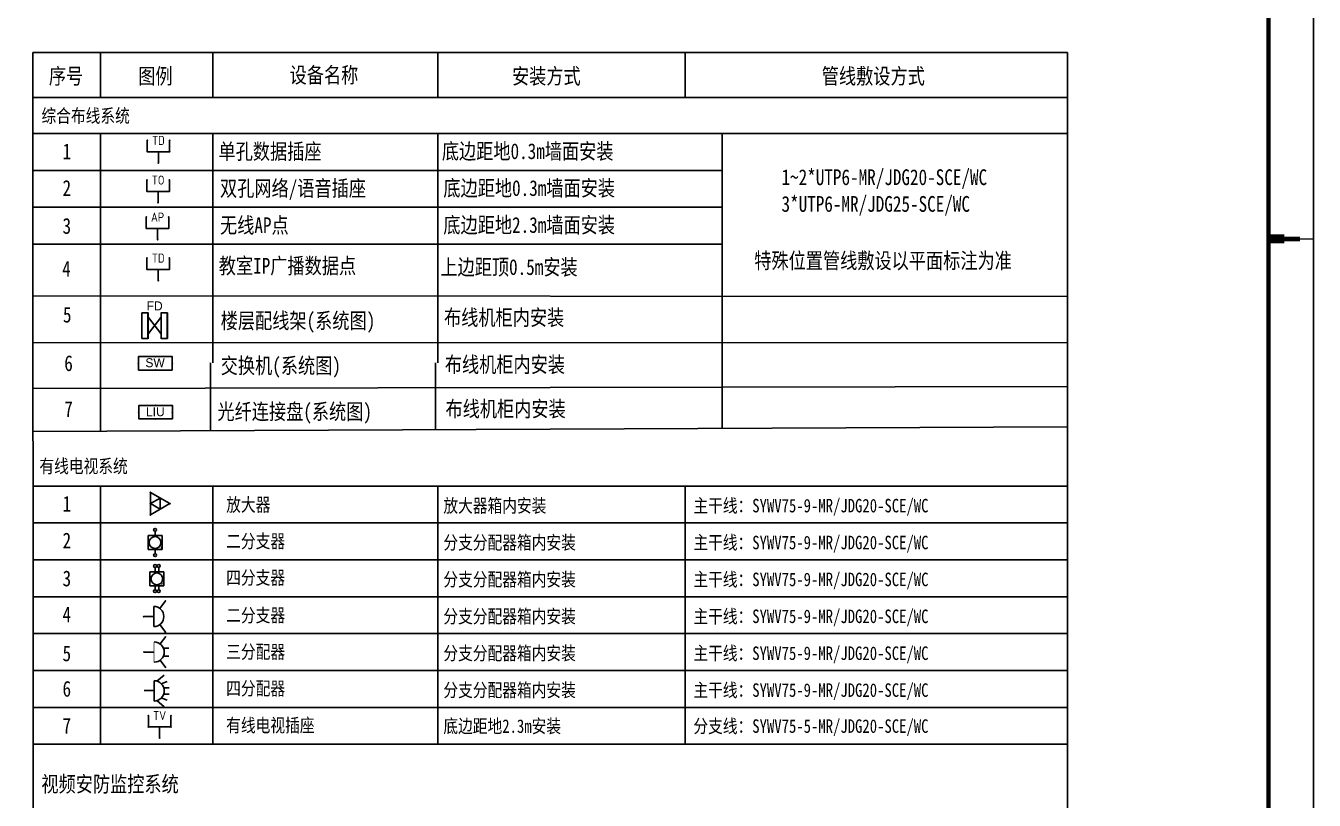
# Model space of a CAD drawing. Extents: x 196430 to 818205, y 904526 to 1974626.
# Drawn here: x 348905 to 377556, y 1798810 to 1816021 of the extents above; entities that cross this region are included whole.
import ezdxf
from ezdxf.enums import TextEntityAlignment as Align

# ---------------------------------------------------------------- set-up
doc = ezdxf.new("R2010")
doc.units = 0
doc.header["$LTSCALE"] = 1000
doc.header["$MEASUREMENT"] = 0
doc.linetypes.add('CONTINOUS', pattern=[0])
doc.linetypes.add('HIDDEN', pattern=[0.375, 0.25, -0.125])
for name, color, linetype in [('02.设计说明及图例$0$0弱电-安防', 1, 'Continuous'), ('02.设计说明及图例$0$0弱电-有线', 4, 'Continuous'), ('0弱电-BA', 7, 'Continuous'), ('0弱电-布线', 3, 'Continuous'), ('0弱电-排队叫号', 7, 'Continuous'), ('0弱电-智能卡', 7, 'Continuous'), ('0弱电-有线', 4, 'Continuous'), ('A', 3, 'Continuous'), ('DIAN', 3, 'Continuous'), ('DQ', 211, 'Continuous'), ('EQUIP-电视', 3, 'Continuous'), ('EQUIP-通讯', 3, 'Continuous'), ('FRAME', 7, 'Continuous'), ('lpsz', 181, 'Continuous'), ('T', 3, 'Continuous'), ('安泰智能照明', 4, 'Continuous')]:
    doc.layers.add(name, color=color, linetype=linetype)
doc.styles.add('-黑体', font='simhei.ttf', dxfattribs={"width": 0.8})
doc.styles.add('02.设计说明及图例$0$宋体2', font='', dxfattribs={"width": 0.8})
doc.styles.add('_TEL_ATTDEF', font='GBENOR', dxfattribs={"width": 0.8, "height": 3, "bigfont": 'GBCBIG'})
doc.styles.add('_TEL_DIM', font='chmltxt.shx', dxfattribs={"width": 0.7, "height": 3.5, "bigfont": 'chmlhz.shx'})
doc.styles.get("Standard").update_dxf_attribs({"font": 'gbenor.shx', "bigfont": 'gbcbig.shx'})
doc.styles.add('宋体2', font='', dxfattribs={"width": 0.8})
doc.styles.get('02.设计说明及图例$0$宋体2').set_extended_font_data('SimSun')
doc.styles.get('宋体2').set_extended_font_data('SimSun')

# ---------------------------------------------------------------- blocks, each defined once
blk = doc.blocks.new('$equip$00002690')
at = {"linetype": 'Continuous'}
for p, q in [((0.9, 0.45), (1.213, 0.871)), ((0, 0), (0.562, 0)), ((0.562, 0.562), (0.562, -0.562)), ((0.9, -0.45), (1.213, -0.871))]:
    blk.add_line(p, q, dxfattribs=at)
at = {"const_width": 0.04}
blk.add_lwpolyline([(0.574, -0.562, 1), (0.574, 0.563), (0.574, -0.562)], format="xyb", close=True, dxfattribs=at)
blk.add_arc((0.562, 0), 0.562, 270, 90)
for p in [(1.213, 0.871), (0, 0), (1.213, -0.871)]:
    blk.add_point(p)
at = {"color": 7, "flags": 1}
for tag in ['A', 'REMARK']:
    blk.add_attdef(tag, text='', height=0.00002, dxfattribs=at).set_placement((0, 0), align=Align.MIDDLE_CENTER)
blk = doc.blocks.new('四分配器')
blk.add_point((0, 0))
at = {"layer": 'EQUIP-电视', "linetype": 'CONTINOUS'}
for p, q in [((450, 225), (606, 435)), ((0, 0), (281, 0)), ((539, 113), (693, 113)), ((450, -225), (606, -435)), ((539, -112), (693, -112))]:
    blk.add_line(p, q, dxfattribs=at)
at = {"layer": 'EQUIP-电视', "linetype": 'CONTINOUS', "const_width": 20}
blk.add_lwpolyline([(276, -281, 1), (276, 281), (276, -281)], format="xyb", close=True, dxfattribs=at)
at = {"layer": 'EQUIP-电视', "linetype": 'CONTINOUS'}
blk.add_arc((281, 0), 281, 270, 90, dxfattribs=at)
at = {"color": 7, "flags": 1}
for tag in ['REMARK', 'A']:
    blk.add_attdef(tag, text='', height=0.01, dxfattribs=at).set_placement((0, 0), align=Align.MIDDLE_CENTER)
blk = doc.blocks.new('六分配器')
at = {"linetype": 'Continuous'}
for p, q in [((81, 256), (288, 427)), ((-270, 0), (11, 0)), ((6, 268), (6, -294)), ((364, 247), (201, 181)), ((259, 74), (428, 74)), ((85, -283), (288, -453)), ((364, -273), (201, -207)), ((259, -100), (428, -100))]:
    blk.add_line(p, q, dxfattribs=at)
at = {"const_width": 20}
blk.add_lwpolyline([(0, -294, 1), (0, 268), (0, -294)], format="xyb", close=True, dxfattribs=at)
blk.add_arc((6, -13), 281, 270, 90)
blk = doc.blocks.new('$equip$00002751')
for p, q in [((-0.432, 0.498), (-0.432, -0.498)), ((0.432, 0), (-0.432, 0.498)), ((0, 0.249), (-0.432, 0)), ((-0.432, 0), (0, -0.249)), ((-0.432, -0.498), (0.432, 0)), ((0, -0.249), (0, 0.249))]:
    blk.add_line(p, q)
at = {"const_width": 0.04}
blk.add_lwpolyline([(0.432, 0), (-0.432, 0.498), (-0.432, -0.498)], close=True, dxfattribs=at)
blk.add_lwpolyline([(-0.432, 0.498), (-0.432, -0.498), (0.432, 0), (-0.432, 0.498), (-0.432, -0.498)], dxfattribs=at)
for p in [(-0.432, 0.498), (-0.432, 0), (0.432, 0), (-0.432, -0.498)]:
    blk.add_point(p)
at = {"color": 7, "style": '_TEL_DIM', "flags": 1}
for tag in ['A', 'REMARK']:
    blk.add_attdef(tag, text='', height=0.00002, dxfattribs=at).set_placement((0, 0), align=Align.MIDDLE_CENTER)
blk = doc.blocks.new('$equip$00001802')
for p, q in [((-0.5, 0.499), (-0.5, 0.999)), ((0.5, 0.999), (0.5, 0.499)), ((0.5, 0.499), (-0.5, 0.499)), ((0, 0.5), (0, 0))]:
    blk.add_line(p, q)
for p in [(-0.5, 0.999), (0.5, 0.999), (-0.5, 0.499), (0, 0), (0.5, 0.499)]:
    blk.add_point(p)
at = {"color": 7, "style": '_TEL_DIM'}
blk.add_attdef('$TEXT$', text='', height=0.4, dxfattribs=at).set_placement((0, 0.999), align=Align.MIDDLE_CENTER)
at = {"color": 7, "style": '_TEL_DIM', "flags": 1}
blk.add_attdef('A', text='', height=0.00002, dxfattribs=at).set_placement((0, 0), align=Align.MIDDLE_CENTER)
blk = doc.blocks.new('$equip$00002670')
for p, q in [((-0.5, 0.499), (-0.5, 0.999)), ((0.5, 0.999), (0.5, 0.499)), ((0.5, 0.499), (-0.5, 0.499)), ((0, 0.5), (0, 0))]:
    blk.add_line(p, q)
for p in [(-0.5, 0.999), (0.5, 0.999), (-0.5, 0.499), (0, 0), (0.5, 0.499)]:
    blk.add_point(p)
at = {"color": 7, "style": '_TEL_DIM'}
blk.add_attdef('$TEXT$', text='', height=0.4, dxfattribs=at).set_placement((0, 0.999), align=Align.MIDDLE_CENTER)
at = {"color": 7, "style": '_TEL_DIM', "flags": 1}
blk.add_attdef('A', text='', height=0.000025, dxfattribs=at).set_placement((0, 0), align=Align.MIDDLE_CENTER)
blk = doc.blocks.new('$equip$00001847')
for p, q in [((-0.5, 0.499), (-0.5, 0.999)), ((0.5, 0.999), (0.5, 0.499)), ((0.5, 0.499), (-0.5, 0.499)), ((0, 0.5), (0, 0))]:
    blk.add_line(p, q)
for p in [(-0.5, 0.999), (0.5, 0.999), (-0.5, 0.499), (0, 0), (0.5, 0.499)]:
    blk.add_point(p)
at = {"color": 7, "style": '_TEL_DIM'}
blk.add_attdef('$TEXT$', text='', height=0.4, dxfattribs=at).set_placement((0, 0.999), align=Align.MIDDLE_CENTER)
at = {"color": 7, "style": '_TEL_DIM', "flags": 1}
blk.add_attdef('A', text='', height=0.00002, dxfattribs=at).set_placement((0, 0), align=Align.MIDDLE_CENTER)
blk = doc.blocks.new('$equip$00002332')
for p, q in [((-0.738, 0.276), (-0.738, -0.324)), ((0.762, 0.276), (-0.738, 0.276)), ((0.762, -0.324), (0.762, 0.276)), ((-0.738, -0.324), (0.762, -0.324))]:
    blk.add_line(p, q)
at = {"const_width": 0.04}
blk.add_lwpolyline([(-0.738, 0.276), (0.762, 0.276), (0.762, -0.324), (-0.738, -0.324), (-0.738, 0.276), (0.762, 0.276)], dxfattribs=at)
for p in [(0.012, 0.276), (-0.738, -0.024), (0.012, -0.324), (0.762, -0.024)]:
    blk.add_point(p)
at = {"color": 7, "style": '_TEL_DIM'}
blk.add_attdef('$TEXT$', text='', height=0.4, dxfattribs=at).set_placement((0, 0), align=Align.MIDDLE_CENTER)
at = {"color": 7, "flags": 1}
blk.add_attdef('A', text='', height=0.00002, dxfattribs=at).set_placement((0, 0), align=Align.MIDDLE_CENTER)
blk = doc.blocks.new('$equip$00002333')
for p, q in [((-0.738, 0.3), (-0.738, -0.3)), ((0.762, 0.3), (-0.738, 0.3)), ((0.762, -0.3), (0.762, 0.3)), ((-0.738, -0.3), (0.762, -0.3))]:
    blk.add_line(p, q)
at = {"const_width": 0.04}
blk.add_lwpolyline([(-0.738, 0.3), (0.762, 0.3), (0.762, -0.3), (-0.738, -0.3), (-0.738, 0.3), (0.762, 0.3)], dxfattribs=at)
for p in [(-0.738, 0), (0.012, 0.3), (0.762, 0), (0.012, -0.3)]:
    blk.add_point(p)
at = {"color": 7, "style": '_TEL_DIM'}
blk.add_attdef('$TEXT$', text='', height=0.4, dxfattribs=at).set_placement((0, 0.024), align=Align.MIDDLE_CENTER)
at = {"color": 7, "flags": 1}
blk.add_attdef('A', text='', height=0.00002, dxfattribs=at).set_placement((0, 0), align=Align.MIDDLE_CENTER)
blk = doc.blocks.new('建筑物配线间')
at = {"layer": '0弱电-布线'}
for p, q in [((237249, 50611, 1690), (237249, 51177, 1690)), ((237249, 51177, 1690), (237385, 51177, 1690)), ((237385, 51177, 1690), (237385, 50611, 1690)), ((237671, 51074, 1690), (237395, 50720, 1690)), ((237671, 50720, 1690), (237395, 51074, 1690)), ((237681, 50611, 1690), (237681, 51177, 1690)), ((237681, 51177, 1690), (237817, 51177, 1690)), ((237817, 51177, 1690), (237817, 50611, 1690)), ((237385, 50611, 1690), (237249, 50611, 1690)), ((237817, 50611, 1690), (237681, 50611, 1690))]:
    blk.add_line(p, q, dxfattribs=at)
at = {"layer": '0弱电-布线', "const_width": 20, "elevation": 1690}
for points in [[(237259, 51177), (237259, 50611), (237395, 50611), (237395, 51177), (237259, 51177), (237259, 50611)], [(237671, 51177), (237671, 50611), (237807, 50611), (237807, 51177), (237671, 51177), (237671, 50611)]]:
    blk.add_lwpolyline(points, dxfattribs=at)
at = {"layer": '0弱电-布线', "style": '_TEL_DIM'}
blk.add_attdef('$TEXT$', text='', height=200, dxfattribs=at).set_placement((237535, 51333), align=Align.MIDDLE_CENTER)
at = {"layer": '0弱电-布线', "style": '_TEL_DIM', "flags": 1}
blk.add_attdef('A', text='', height=0.01, dxfattribs=at).set_placement((237533, 50950, 1690), align=Align.MIDDLE_CENTER)
blk = doc.blocks.new('a1')
at = {"layer": 'FRAME'}
blk.add_lwpolyline([(32220, 126240), (116320, 126240), (116320, 185640), (32220, 185640)], close=True, dxfattribs=at)
at = {"layer": 'FRAME', "const_width": 100}
blk.add_lwpolyline([(34720, 127240), (115320, 127240), (115320, 184640), (34720, 184640)], close=True, dxfattribs=at)
at = {"layer": 'FRAME'}
for points, const_width in [([(115320, 155940), (115670, 155940)], 200), ([(115320, 155940), (116020, 155940)], 100), ([(116320, 155940), (115320, 155940)], 35)]:
    blk.add_lwpolyline(points, dxfattribs=dict(at, const_width=const_width))
blk = doc.blocks.new('$equip$00001867')
for p, q in [((-0.5, 0.499), (-0.5, 0.999)), ((0.5, 0.999), (0.5, 0.499)), ((0.5, 0.499), (-0.5, 0.499)), ((0, 0.5), (0, 0))]:
    blk.add_line(p, q)
for p in [(-0.5, 0.999), (0.5, 0.999), (-0.5, 0.499), (0, 0), (0.5, 0.499)]:
    blk.add_point(p)
at = {"color": 7, "style": '_TEL_DIM'}
blk.add_attdef('$TEXT$', text='', height=0.4, dxfattribs=at).set_placement((0, 0.999), align=Align.MIDDLE_CENTER)
at = {"color": 7, "style": '_TEL_DIM', "flags": 1}
blk.add_attdef('A', text='', height=0.00002, dxfattribs=at).set_placement((0, 0), align=Align.MIDDLE_CENTER)
blk = doc.blocks.new('数字广播')
at = {"layer": 'EQUIP-通讯'}
ref = blk.add_blockref('$equip$00002670', (0, 0), dxfattribs=dict(at, xscale=750, yscale=750, zscale=750, rotation=270))
ref.add_attrib('$TEXT$', 'TD', dxfattribs={"layer": '0', "color": 7, "height": 300, "rotation": 270, "style": '_TEL_ATTDEF'}).set_placement((749, 0), align=Align.MIDDLE_CENTER)

msp = doc.modelspace()

# ---------------------------------------------------------------- linework, layer by layer
at = {"color": 7}
for p, q in [((349066, 1815427, 1544), (372066, 1815427, 1544)), ((353066, 1814427, 1544), (353066, 1815427, 1544)), ((358066, 1814427, 1544), (358066, 1815427, 1544)), ((363566, 1814427, 1544), (363566, 1815427, 1544))]:
    msp.add_line(p, q, dxfattribs=at)
at = {"layer": '02.设计说明及图例$0$0弱电-有线', "color": 7}
msp.add_line((349066, 1800053, -2235), (372066, 1800053, -2235), dxfattribs=at)
at = {"layer": '0弱电-布线', "color": 7}
for p, q in [((350566, 1815427, 1544), (350566, 1814427, 1544)), ((349066, 1814427, 1525), (372066, 1814427, 1525)), ((349066, 1814427, 1525), (372066, 1814427, 1525)), ((349066, 1813627), (372066, 1813627)), ((349066, 1813627), (372066, 1813627)), ((349066, 1813627), (363568, 1813627)), ((349066, 1813627), (363568, 1813627)), ((349066, 1813627), (372066, 1813627)), ((350568, 1813627, 842), (350568, 1808527, 969)), ((353068, 1808527, 969), (353068, 1813627, 842)), ((358068, 1808527, 969), (358068, 1813627, 842)), ((364388, 1808505, 1910), (364388, 1813605, 1783)), ((349066, 1812807), (363567, 1812807)), ((349066, 1812807), (363567, 1812807)), ((349066, 1812807), (363567, 1812807)), ((349066, 1812807), (363567, 1812807)), ((349066, 1812807), (364388, 1812807)), ((349066, 1811987), (363567, 1811987)), ((349066, 1811987), (363567, 1811987)), ((349066, 1811987), (363567, 1811987)), ((349066, 1811987), (363567, 1811987)), ((349066, 1811987), (364388, 1811987)), ((349066, 1811167), (363567, 1811167)), ((349066, 1811167), (363567, 1811167)), ((349066, 1811167), (363567, 1811167)), ((349066, 1811167), (363567, 1811167)), ((349066, 1811167), (364388, 1811167)), ((349069, 1810019, 1125), (372066, 1810006, 1124)), ((349066, 1808984, 964), (372066, 1808977, 1045)), ((350568, 1808527, 0), (350568, 1807009, 0)), ((353015, 1807020, 345), (353015, 1808527, 345)), ((358015, 1807044, 345), (358015, 1808527, 345)), ((364388, 1807074, 1910), (364388, 1808499, 1910)), ((349066, 1807961, 0), (372066, 1808004, 969)), ((349061, 1807001, -9), (372066, 1807111, 900)), ((349066, 1805793, -2253), (372066, 1805793, -2253)), ((350568, 1805793, 14), (350568, 1800053, 156)), ((353068, 1800053, 156), (353068, 1805793, 14)), ((358068, 1800053, 156), (358068, 1805793, 14)), ((363567, 1800053, 156), (363567, 1805793, 13)), ((349066, 1804973, -2253), (372066, 1804973, -2253)), ((349066, 1804153, -2253), (372066, 1804153, -2253)), ((349066, 1803333, -2253), (372066, 1803333, -2253)), ((349066, 1802513, -2253), (372066, 1802513, -2253)), ((349066, 1801693, -2253), (372066, 1801693, -2253)), ((349066, 1800873, -2253), (372066, 1800873, -2253))]:
    msp.add_line(p, q, dxfattribs=at)
at = {"layer": '0弱电-排队叫号', "color": 7}
for p, q in [((349066, 1814427, -177), (372066, 1814427, 1437)), ((349066, 1813627, -63), (372066, 1813627, 1437))]:
    msp.add_line(p, q, dxfattribs=at)
at = {"layer": 'A', "linetype": 'Continuous'}
for centre in [(351781, 1804537, 853), (351820, 1803729, 853)]:
    msp.add_circle(centre, 131, dxfattribs=at)
at = {"layer": 'DIAN', "color": 0, "linetype": 'HIDDEN', "ltscale": 2000, "elevation": 853}
for points in [[(351627, 1804383), (351938, 1804383), (351938, 1804694), (351627, 1804694)], [(351666, 1803575), (351977, 1803575), (351977, 1803886), (351666, 1803886)]]:
    msp.add_lwpolyline(points, close=True, dxfattribs=at)
at = {"layer": 'lpsz'}
for p, q in [((351781, 1804785, 853), (351781, 1804668, 853)), ((351781, 1804290, 853), (351781, 1804407, 853)), ((351780, 1803983, 853), (351780, 1803866, 853)), ((351861, 1803983, 853), (351861, 1803867, 853)), ((351780, 1803488, 853), (351780, 1803605, 853)), ((351861, 1803489, 853), (351861, 1803605, 853))]:
    msp.add_line(p, q, dxfattribs=at)
at = {"layer": 'T', "color": 1}
for centre in [(351781, 1804817, 853), (351780, 1804258, 853), (351780, 1804015, 853), (351861, 1804016, 853), (351779, 1803456, 853), (351861, 1803456, 853)]:
    msp.add_circle(centre, 32.3, dxfattribs=at)
at = {"layer": '安泰智能照明', "color": 7}
for p, q in [((349066, 1815427, 1544), (349074, 1787984, 3430)), ((372066, 1815427, 1544), (372074, 1787984, 3430))]:
    msp.add_line(p, q, dxfattribs=at)

# ---------------------------------------------------------------- block references
at = {"color": 7, "xscale": 0.8000000000465661, "yscale": 0.8000000000465661, "zscale": 0.8000000000465661}
msp.add_blockref('四分配器', (351535, 1802102, -1864), dxfattribs=at)
at = {"layer": '0弱电-布线', "color": 7}
ref = msp.add_blockref('$equip$00002332', (351781, 1808533, -1216), dxfattribs=dict(at, xscale=500, yscale=500, zscale=500))
ref.add_attrib('$TEXT$', 'SW', dxfattribs={"height": 200, "style": '_TEL_DIM'}).set_placement((351781, 1808533, -1216), align=Align.MIDDLE_CENTER)
ref = msp.add_blockref('$equip$00002333', (351787, 1807433, -1216), dxfattribs=dict(at, xscale=500, yscale=500, zscale=500))
ref.add_attrib('$TEXT$', 'LIU', dxfattribs={"height": 200, "style": '_TEL_DIM'}).set_placement((351787, 1807445, -1216), align=Align.MIDDLE_CENTER)
at = {"layer": '0弱电-智能卡', "color": 7}
msp.add_blockref('建筑物配线间', (114237, 1758462, -2906), dxfattribs=at).add_auto_attribs({'$TEXT$': 'FD'})
at = {"layer": 'EQUIP-电视', "color": 7}
for name, p, xscale, yscale, zscale in [('$equip$00002751', (351893, 1805401, -728), 500, 500, 500), ('$equip$00002690', (351526, 1802892, -728), 400, 400, 400), ('六分配器', (351755, 1801250, -2025), 0.8000000000465661, 0.8000000000465661, 0.8000000000465661)]:
    msp.add_blockref(name, p, dxfattribs=dict(at, xscale=xscale, yscale=yscale, zscale=zscale))
at = {"layer": 'EQUIP-通讯', "color": 1, "linetype": 'ByBlock'}
ref = msp.add_blockref('$equip$00002670', (351855, 1812973, 1562), dxfattribs=dict(at, xscale=500, yscale=500, zscale=500))
ref.add_attrib('$TEXT$', 'TD', dxfattribs={"layer": '0', "color": 7, "height": 200, "style": '_TEL_ATTDEF'}).set_placement((351855, 1813473, 1562), align=Align.MIDDLE_CENTER)
ref = msp.add_blockref('$equip$00001847', (351849, 1812091, 1562), dxfattribs=dict(at, xscale=500, yscale=500, zscale=500))
ref.add_attrib('$TEXT$', 'TO', dxfattribs={"layer": '0', "color": 7, "height": 200, "style": '_TEL_ATTDEF'}).set_placement((351849, 1812591, 1562), align=Align.MIDDLE_CENTER)
at = {"layer": 'EQUIP-通讯'}
ref = msp.add_blockref('$equip$00001867', (351836, 1811270, 1544), dxfattribs=dict(at, xscale=500, yscale=500, zscale=500))
ref.add_attrib('$TEXT$', 'AP', dxfattribs={"layer": '0', "color": 7, "height": 200, "style": '_TEL_ATTDEF'}).set_placement((351836, 1811769, 1544), align=Align.MIDDLE_CENTER)
at = {"layer": 'EQUIP-通讯', "xscale": 0.6659999999999999, "yscale": 0.6659999999999999, "zscale": 0.6659999999999999, "rotation": 90}
msp.add_blockref('数字广播', (351850, 1810359, 3351), dxfattribs=at)
at = {"layer": 'EQUIP-通讯', "color": 6}
ref = msp.add_blockref('$equip$00001802', (351882, 1800190, 853), dxfattribs=dict(at, xscale=500, yscale=500, zscale=500))
ref.add_attrib('$TEXT$', 'TV', dxfattribs={"layer": '0', "color": 7, "height": 200, "style": '_TEL_ATTDEF'}).set_placement((351882, 1800689, 853), align=Align.MIDDLE_CENTER)
at = {"layer": 'FRAME'}
msp.add_blockref('a1', (261218, 1655343), dxfattribs=at)

# ---------------------------------------------------------------- texts
at = {"layer": '02.设计说明及图例$0$0弱电-安防', "color": 7, "style": '02.设计说明及图例$0$宋体2', "width": 0.8}
msp.add_text('视频安防监控系统', height=350, dxfattribs=at).set_placement((349252, 1798995, -6127))
at = {"layer": '0弱电-BA', "color": 7, "style": '宋体2', "width": 0.8}
for s, p in [('图例', (351406, 1814728, 1544)), ('设备名称', (354772, 1814752, 1544)), ('安装方式', (359717, 1814728, 1544)), ('管线敷设方式', (366605, 1814728, 1544))]:
    msp.add_text(s, height=350, dxfattribs=at).set_placement(p)
at = {"layer": '0弱电-布线', "color": 7, "style": '宋体2', "width": 0.8}
for s, height, p in [('序号', 350, (349419, 1814728, 1544)), ('综合布线系统', 300, (349255, 1813871, -481)), ('1', 350, (349723, 1813054, 1209)), ('单孔数据插座', 350, (353191, 1813054, 1731)), ('底边距地0.3m墙面安装', 350, (358157, 1813059, 1731)), ('1~2*UTP6-MR/JDG20-SCE/WC', 350, (365710, 1812481, 1182)), ('2', 350, (349723, 1812241, 0)), ('双孔网络/语音插座', 350, (353225, 1812234, 1209)), ('底边距地0.3m墙面安装', 350, (358191, 1812239, 1209)), ('3*UTP6-MR/JDG25-SCE/WC', 350, (365710, 1811887, -27)), ('3', 350, (349723, 1811398, 0)), ('无线AP点', 350, (353225, 1811414, 326)), ('底边距地2.3m墙面安装', 350, (358191, 1811419, 326)), ('特殊位置管线敷设以平面标注为准', 350, (365104, 1810627, -1236)), ('4', 350, (349715, 1810446, 0)), ('教室IP广播数据点', 350, (353197, 1810512, 906)), ('上边距顶0.5m安装', 350, (358124, 1810484, 263)), ('5', 350, (349732, 1809426, -1562)), ('楼层配线架(系统图) ', 350, (353240, 1809292, -1216)), ('布线机柜内安装', 350, (358206, 1809364, -1216)), ('6', 350, (349762, 1808348, -2445)), ('交换机(系统图) ', 350, (353240, 1808293, -1216)), ('布线机柜内安装', 350, (358223, 1808318, -1216)), ('光纤连接盘(系统图) ', 350, (353167, 1807272, -1216)), ('布线机柜内安装', 350, (358239, 1807333, -1216)), ('1', 350, (349723, 1805221, -1044)), ('2', 350, (349723, 1804407, -2253)), ('3', 350, (349723, 1803564, -2253)), ('4', 350, (349723, 1802764, -2253)), ('5', 350, (349723, 1801899, -2253)), ('6', 350, (349723, 1801112, -3770)), ('7', 350, (349723, 1800292, -3770))]:
    msp.add_text(s, height=height, dxfattribs=at).set_placement(p)
at = {"layer": '0弱电-布线', "style": '宋体2', "width": 0.8}
msp.add_text('7', height=350, dxfattribs=at).set_placement((349762, 1807328, 63))
at = {"layer": '0弱电-有线', "color": 7, "style": '宋体2', "width": 0.8}
for s, p in [('有线电视系统', (349209, 1806084, -14523)), ('放大器', (353362, 1805227, 2817)), ('放大器箱内安装', (358191, 1805207, -14523)), ('主干线：SYWV75-9-MR/JDG20-SCE/WC', (363750, 1805207, -13660)), ('二分支器', (353362, 1804417, 2797)), ('分支分配器箱内安装', (358191, 1804387, -14543)), ('主干线：SYWV75-9-MR/JDG20-SCE/WC', (363750, 1804387, -15947)), ('四分支器', (353362, 1803606, -4402)), ('分支分配器箱内安装', (358191, 1803567, -14543)), ('主干线：SYWV75-9-MR/JDG20-SCE/WC', (363750, 1803567, -15947)), ('二分支器', (353362, 1802770, -33176)), ('分支分配器箱内安装', (358191, 1802747, -14523)), ('主干线：SYWV75-9-MR/JDG20-SCE/WC', (363750, 1802747, -15947)), ('三分配器', (353362, 1801959, -40375)), ('分支分配器箱内安装', (358191, 1801927, -14523)), ('主干线：SYWV75-9-MR/JDG20-SCE/WC', (363750, 1801927, -15947)), ('四分配器', (353362, 1801145, -39123)), ('分支分配器箱内安装', (358191, 1801107, -14523)), ('主干线：SYWV75-9-MR/JDG20-SCE/WC', (363750, 1801107, -15947)), ('有线电视插座', (353362, 1800325, -39123)), ('底边距地2.3m安装', (358191, 1800307, -14523)), ('分支线：SYWV75-5-MR/JDG20-SCE/WC', (363750, 1800307, -14523))]:
    msp.add_text(s, height=300, dxfattribs=at).set_placement(p)
at = {"layer": 'DQ', "style": '-黑体', "width": 0.8}
for p in [(351870, 1804392, 853), (351909, 1803584, 853)]:
    msp.add_text('VP', height=57.6, dxfattribs=at).set_placement(p)

doc.saveas('drawing.dxf')
